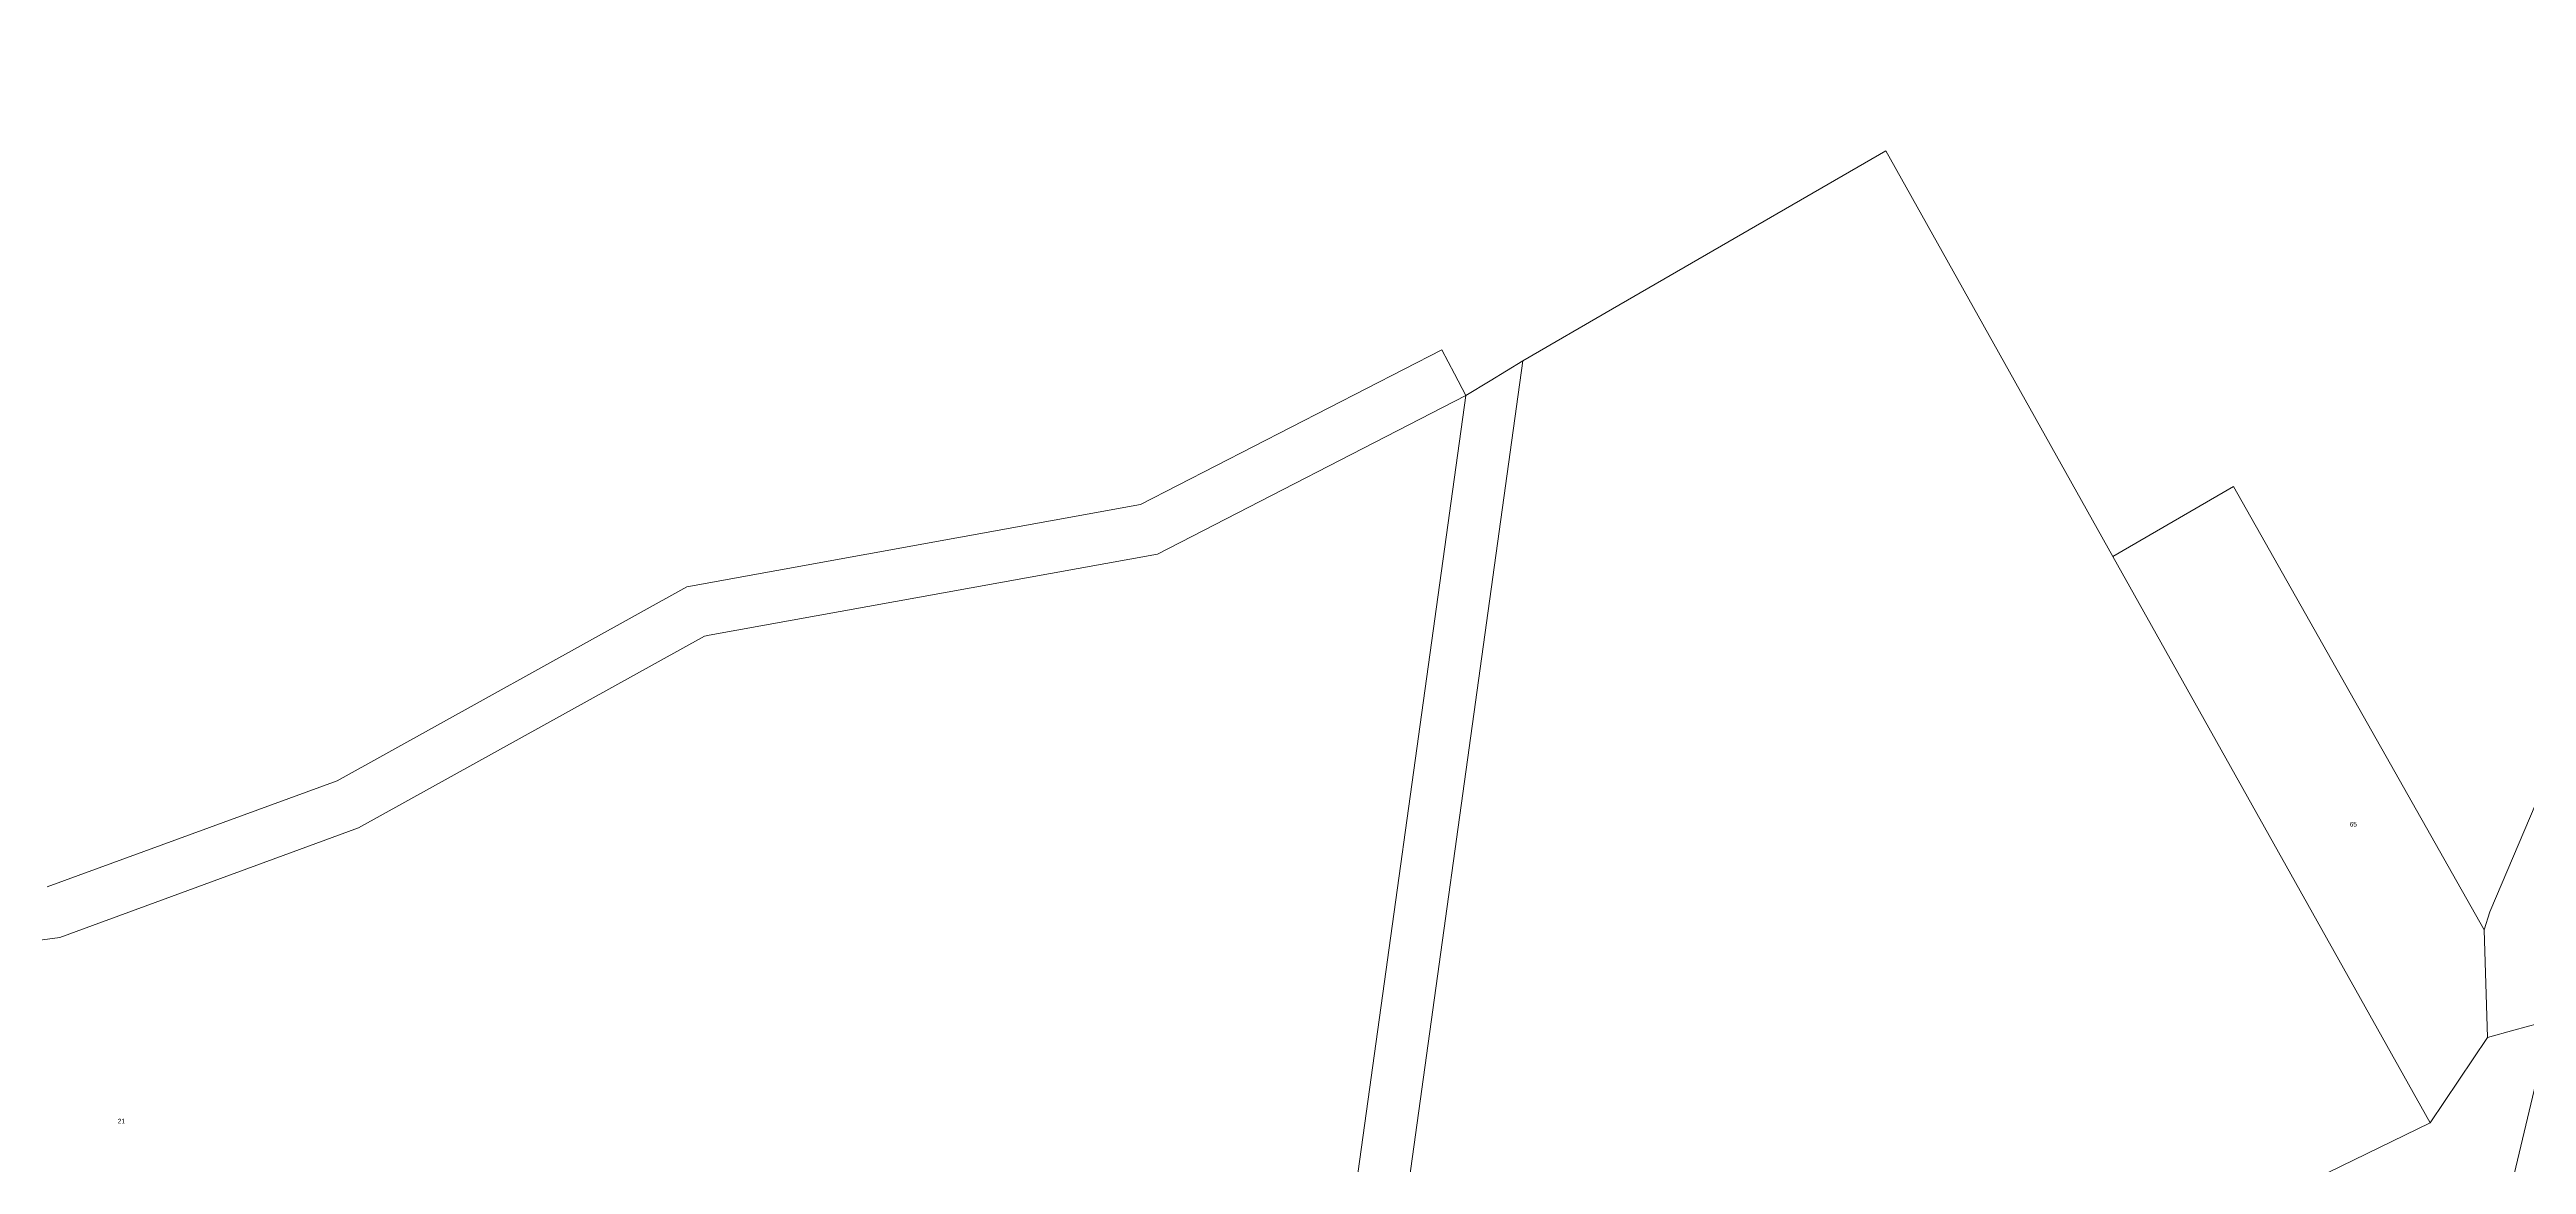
# Model space of a CAD drawing. Header units: metres. Extents: x 236404 to 242483, y 6153774 to 6158537.
# Drawn here: x 238196 to 239160, y 6156841 to 6157276 of the extents above; entities that cross this region are included whole.
import ezdxf

# ---------------------------------------------------------------- set-up
doc = ezdxf.new("R2010")
doc.units = ezdxf.units.M
doc.layers.add('Cadastre Land Parcels_SP_EXT', color=8, linetype='Continuous', lineweight=5)
doc.layers.add('Cadastre Roads_SP_EXT', color=8, linetype='Continuous', lineweight=5)
doc.styles.get("Standard").update_dxf_attribs({"font": 'arial.ttf'})

msp = doc.modelspace()

# ---------------------------------------------------------------- linework, layer by layer
at = {"layer": 'Cadastre Land Parcels_SP_EXT', "linetype": 'Continuous'}
for points in [[(238713.37, 6156470.12), (238797.26, 6156551.45), (238865.38, 6156658.52), (238942.17, 6156715.55), (239072.88, 6156833.61), (239122.54, 6156857.67), (238999.03, 6157078.32), (238910.64, 6157236.22), (238804.28, 6157174.65), (238769.34, 6157154.43), (238669.26, 6156431.79), (238713.37, 6156470.12)], [(238667.85, 6156568.65), (238747.16, 6157140.92), (238627.22, 6157079.23), (238452.7, 6157047.63), (238450.96, 6157047.25), (238316.36, 6156972.59), (238200.01, 6156929.86), (238132.23, 6156920.83), (238075.9, 6156895.91), (238070.7, 6156890.81), (237995.97, 6156817.47), (237839.1, 6156742.39), (237746.16, 6156718.3), (237687.99, 6156703.23), (238035.6, 6156655.5), (238516.01, 6156589.51), (238667.85, 6156568.65)], [(239144.84, 6156890.99), (239143.47, 6156932.89), (239046.02, 6157105.52), (238999.03, 6157078.32), (239122.54, 6156857.67), (239144.84, 6156890.99)]]:
    msp.add_lwpolyline(points, close=True, dxfattribs=at)
msp.add_lwpolyline([(239169.46, 6156897.75), (239155.21, 6156837.73), (239149.71, 6156814.58), (239103.88, 6156687.93), (239033.79, 6156585.47), (238960.31, 6156512.21), (238798.44, 6156396.82), (238648.56, 6156282.2), (238476.94, 6156158.31), (238346.26, 6156094.53), (238342.46, 6156060.44), (238371.5, 6156071.26), (238493.24, 6156136.51), (238499.02, 6156139.61), (238635.28, 6156239.52), (238871.81, 6156409.22), (238903.77, 6156423.45), (239017.17, 6156521.49), (239108.58, 6156635.33), (239148.14, 6156714.72), (239162.48, 6156768.53)], dxfattribs=at)
at = {"layer": 'Cadastre Roads_SP_EXT', "linetype": 'Continuous'}
for points in [[(239384.12, 6157258.95), (239378.44, 6157267.81), (239373.37, 6157275.71), (239306.41, 6157214.26), (239288.66, 6157191.82), (239254.39, 6157148.48), (239231.02, 6157109.31), (239184.39, 6157031.13), (239171.07, 6156999.73), (239170.29, 6156997.88), (239145.68, 6156939.86), (239143.47, 6156932.89), (239144.84, 6156890.99), (239155.05, 6156893.79), (239169.46, 6156897.75), (239170.95, 6156935.87), (239202.73, 6157022.47), (239270.1, 6157135.01), (239319.98, 6157198.67), (239384.12, 6157258.95)], [(238669.26, 6156431.79), (238769.34, 6157154.43), (238756.67, 6157146.71), (238747.16, 6157140.92), (238667.85, 6156568.65), (238646.62, 6156415.16), (238656.46, 6156422.39), (238669.26, 6156431.79)]]:
    msp.add_lwpolyline(points, close=True, dxfattribs=at)
msp.add_lwpolyline([(238132.23, 6156920.83), (238200.01, 6156929.86), (238316.36, 6156972.59), (238450.96, 6157047.25), (238452.7, 6157047.63), (238627.22, 6157079.23), (238747.16, 6157140.92), (238742.75, 6157149.46), (238737.94, 6157158.76), (238620.63, 6157098.47), (238444.09, 6157066.48), (238307.95, 6156990.89), (238195.14, 6156949.6)], dxfattribs=at)

# ---------------------------------------------------------------- texts
at = {"layer": 'Cadastre Land Parcels_SP_EXT'}
for s, p in [('65', (239091.18, 6156973.08)), ('21', (238222.62, 6156857.51))]:
    msp.add_text(s, height=1.8, dxfattribs=at).set_placement(p)

doc.saveas('drawing.dxf')
